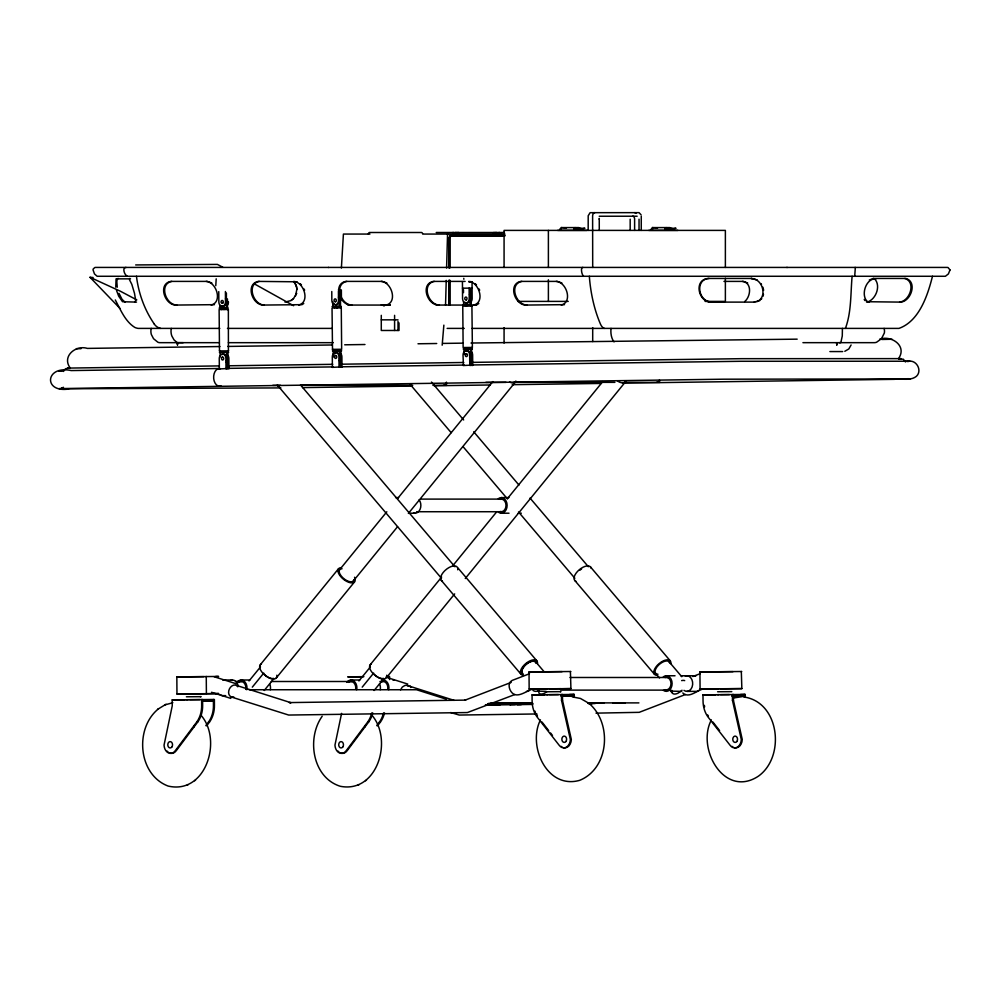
<?xml version="1.0" encoding="UTF-8"?>
<svg xmlns="http://www.w3.org/2000/svg" width="1000" height="1000" viewBox="0 0 1000 1000"><rect width="100%" height="100%" fill="white"/><g stroke="black" fill="none" stroke-linecap="round" stroke-linejoin="round"><path stroke-width="1.5" d="M445.538 305.062L446.238 280.375M446.587 268.025L447.55 234.062M852.113 276.275C850.537 293.475 851.513 312.162 845.4 328.4M446.4 382.125L446.337 385.1L443.888 385.138M341.388 268.025L343.413 234.062L369.938 234.062M442.175 345.2L443.862 325.138M333.288 356.987L333.225 350.85L341.662 350.763L332.425 350.838L333.587 350.85M335.325 304.65A4.438 3.325 -90 0 0 337.038 304.625L337.837 304.175A4.438 3.325 -90 0 0 339.363 301.45L339.4 291.413M465.238 302.387A4.438 3.325 -90 0 0 467.762 302.8L468.562 302.337A4.438 3.325 -90 0 0 470.087 299.625L470.112 288.113L462.488 288.2M220.562 352.425L219.412 352.413L226.863 352.337L226.8 359.637A4.438 3.325 -90 0 1 226.462 360.712M339.363 301.45L339.35 299.15A4.438 3.325 90 0 0 338.475 297.175M470.087 299.625L470.075 297.325A4.438 3.325 -90 0 0 469.738 296.262M932.475 276.275C927.688 295.375 919.25 321.175 898.95 328.4L472.038 328.4M216.2 278.837L215.775 285.688M341.587 713.363L334.963 745.088A8.713 6.525 -90 0 0 339.237 752.85A8.713 6.525 -90 0 0 346.25 750.625L367.663 722.038A23.287 17.438 -90 0 0 371.75 712.938M763.062 296.2L763.475 294.25M538.237 690.212L537.987 691.125L546.2 691.375M671.675 690.212L671.425 691.125L681.625 691.375L681.975 690.212M540.462 719.9C527.375 745.775 546.862 789.712 579.712 780.325C609.25 768.337 612.4 723.062 589.038 703.413L588.075 703.425M711.388 719.9C696.162 748.512 724.325 798.612 758.325 776.225C785.863 756.7 779.562 701.325 743.2 696.888M854.7 276.275L855.325 267.725A3.713 0.737 90 0 0 855 267.425M63.412 371.475L65.462 368.775L68.513 368.088L218.85 365.913M851.1 344.988L848.8 348.975L844.812 351.287M296.75 293.337L293.438 298.65M295.387 296.2L296.962 289M400.562 689.812L402.312 687.075L404.8 685.5A11.375 7.338 -72.4 0 1 407.337 685.5L454.2 700.4M898.625 358.438C907.312 345.887 891.488 335.062 879.725 339.162M656.975 382.15L659.412 382.125L659.438 379.963M322.175 716.287C306.438 738.263 312.362 777.5 340.25 786.275C377.45 793.65 393.3 739.65 371.788 715.1M201.612 699.475L201.663 705.4A23.287 17.438 -90 0 1 196.737 722.038L175.325 750.625A8.713 6.525 -90 0 1 168.312 752.85A8.713 6.525 -90 0 1 164.05 745.088L172.25 705.8L172.2 699.887L214.387 699.475L214.425 705.4A23.287 17.438 -90 0 1 209.5 722.038L206.713 725.763M202.6 699.475L202.638 705.4A23.287 17.438 90 0 1 197.712 722.038L176.312 750.625A8.713 6.525 -90 0 1 169.288 752.85M205.812 725.65L208.525 722.038A23.287 17.438 -90 0 0 213.45 705.4L213.4 699.475M372.738 712.938A23.287 17.438 90 0 1 368.638 722.038L347.225 750.625A8.713 6.525 -90 0 1 340.213 752.85M376.737 725.65L379.438 722.038A23.287 17.438 90 0 0 383.537 712.938M377.625 725.763L380.425 722.038A23.287 17.438 -90 0 0 384.513 712.938M260.275 664.788L338.575 568.663M249.025 680.962L260.475 666.912M339.712 569.612L386.838 511.763M397.638 498.512L492.85 381.6M252.3 687.15L263.75 673.088M264.212 690.487L273.6 678.962M353.387 580.938L397.562 526.7M408.363 513.438L515.363 382.075M276.25 678L354.538 581.888M370.188 664.788L441.625 577.075M358.925 680.962L370.375 666.912M452.562 566L496.737 511.763M507.537 498.512L602.762 381.6M362.2 687.15L373.65 673.088M374.113 690.487L383.5 678.962M465.262 578.525L625.275 382.075M454.663 593.9L386.163 678A10.362 5.062 39.2 0 1 373.837 674.312A10.362 5.062 39.2 0 1 371.312 664.025M744.663 301.6C750.8 296.637 752.312 282.663 742.463 281.4M158.488 708.812C134.412 728.112 137.925 774.638 168.1 786.05C205.775 794.938 222.875 740 200.875 715.1M761 299.4L761.762 298.65M652.537 229.275L651.087 229.137L652.537 228.713M221.1 385.938A8.875 5.875 89.2 0 1 213.688 378.525A8.875 5.875 89.2 0 1 219.438 368.5L71.188 370.562C44.737 364.787 42.925 394.137 70.225 388.75L280.887 387.912M291.825 299.95L293.562 298.65M290.938 300.525L292.438 299.4M546.613 691.975L544.438 693.25A8.125 4.037 -40.3 0 1 539.05 693.25L538.562 691.012M681.312 691.012L677.875 693.25A8.125 4.037 -40.3 0 1 672.487 693.25L671.988 691.012M134.925 302.113L135.7 300.525L134.5 293.337L131.825 284.363L129.05 278.85L116.075 278.85L115.763 287.213M219.938 346.538L87.387 348.4C75.775 344.712 61.6 356.312 70.15 367.925M302.288 304.45L303.762 303.488M477.325 304.45L478.787 303.488M221.875 354.712A4.438 3.325 -90 0 1 224.4 354.225L225.2 354.663A4.438 3.325 -90 0 1 226.775 357.337L226.975 368.85L226 368.85L225.912 358.475A4.438 3.325 -90 0 0 222.562 354.087A4.438 3.325 -90 0 0 219.262 358.575L219.35 368.938L220.325 368.638M332.438 367.362L333.363 367.062M464.3 349.025L463.15 349.012L470.6 348.913L470.737 365.438L469.762 365.438L469.675 355.075A4.438 3.325 -90 0 0 466.325 350.675A4.438 3.325 -90 0 0 463.025 355.163L463.425 365.363M164.975 704.875L172.85 702.725M194.6 780.738L195.538 780.163M187.062 785.312L188.113 784.675M357.975 785.312L359.038 784.675M365.525 780.738L366.463 780.163M157.562 709.375L166.038 704.237M869.275 280.025L873.425 278.45L905.913 278.45C917.525 281.837 911.162 301.125 900.812 302.113L866.338 301.712M465.637 351.3L466.438 350.85A4.438 3.325 -90 0 1 470.538 353.925L470.662 355.075A4.438 3.325 -90 0 1 470.238 357.287M756.825 301.712C767.9 297.312 762.738 278.7 751.5 278.5M759.9 300.525L754.137 302.113M61.35 388.288L63.487 387.388L61.25 388.325M898.875 359.237L903.3 359.175L905.4 361.887M291.062 300.525L284.988 302.113M76.413 348.638L80.988 348.7M529.5 673.737L512.15 680.425C507.925 682.337 508.675 688.25 510.95 691.438C516.775 700.175 527.15 689.825 534.138 688.7M511.225 682.375L464.787 700.263L465.65 700.113L289.325 702.588L290.975 702.725L235.912 685.225A11.375 7.338 -72.4 0 0 233.375 685.225C228.787 686.688 226.412 694.513 231.275 696.988L288.675 715.05L467.413 712.55L514.837 694.538M692.812 676.525L700.037 673.737M685.362 694.55L639.2 712.337L596 713.138M704.688 688.7C697.775 689.25 689.375 699.15 682.775 692.975M574.925 229.838L584.938 228.263L578.288 228.713L574.925 227.587M578.65 229.838L582.013 228.713L578.65 227.587L561.025 227.587L566.438 228.15M666.012 229.838L676.038 228.263L669.388 228.713L666.012 227.587M669.737 229.838L673.112 228.713L669.737 227.587L652.125 227.587L657.537 228.15M561.15 229.475L559.987 228.85L561.15 228.512M579.362 228.512L580.525 228.85L579.562 229.537M670.462 228.512L671.65 228.988L670.462 229.475M867.15 302.113C875.875 299.65 881.263 285.725 874.613 278.85L873.062 278.45M226.975 368.55L219.35 368.938M340.012 366.962L332.388 367.362L332.312 356.987A4.438 3.325 -90 0 1 335.6 352.512A4.438 3.325 -90 0 1 338.95 356.9L339.038 367.262L340.012 367.262L339.875 350.75M470.737 365.138L463.113 365.538M214.45 304.662L175.738 305.062C164.5 304.875 157.7 283.938 170.75 281.4L207.2 281.4L211.825 282.987M301.962 304.662L263.263 305.062C252.013 304.875 245.225 283.938 258.263 281.4L297.062 281.8M387.325 305.062L389.487 304.662M474.837 305.062L477 304.662M564.513 304.662L525.812 305.062C514.575 304.875 507.775 283.938 520.812 281.4L557.263 281.4L561.888 282.987M899.6 302.113C909.95 301.125 916.413 281.863 904.788 278.45M211.188 305.062C222.812 302.125 216.562 282.125 206.2 281.4M298.712 305.062C310.325 302.125 304.088 282.125 293.712 281.4M386.225 305.062C397.85 302.125 391.6 282.125 381.238 281.4M473.75 305.062C484.7 302.35 479.637 284.975 471.1 281.8M561.263 305.062C572.888 302.125 566.638 282.125 556.263 281.4M171.75 281.4C158.7 283.962 165.575 304.9 176.838 305.062M259.262 281.4C246.213 283.962 253.088 304.9 264.35 305.062M346.775 281.4C333.738 283.962 340.613 304.9 351.875 305.062M434.3 281.4C421.25 283.962 428.125 304.9 439.387 305.062M521.812 281.4C508.762 283.962 515.638 304.9 526.9 305.062M233.812 696.988L231.275 696.988M733.662 697.975L741.938 696.663M709.062 278.45C695.462 279.1 697.725 299.425 709.3 301.712M907.7 361.55C916.012 358.787 922.775 370.412 916.388 376.337C910.188 381.238 901.5 378.275 894.25 379.338L622.913 383.125M560.25 688.75L560.962 688.713L549.45 688.775M731.8 691.65L717.6 691.762M186.375 693.875L201.088 693.75L200.338 693.787M186.4 696.787L201.112 696.663L200.362 696.7M186.425 699.75L188.238 699.688M451.438 236.213L451.225 236.238A2.212 1.475 -90 0 0 449.963 238.15L449.95 267.887M892.062 339.25L881.737 339.475M59.062 388.6L723.65 379.2L910.113 378.938L907.812 378.65M332.5 349.363L332.038 308.012L334.65 307.962M341.05 307.95L336.95 307.938M332.413 349.363L341.65 349.275L341.275 307.938M466.512 306.125L462.762 306.188L463.137 347.537L472.375 347.45L471.912 306.1M472.375 347.45L471.613 347.475M185.487 693.988L176.962 693.988L176.838 676.888L218.612 676.45L215.65 676.488M570.413 671.513L570.925 688.6L560.725 688.775M176.962 693.988L218.738 693.55L200.987 693.8M741.325 671.513L741.85 688.6L720.375 688.775M228.075 308.062L219.062 308.113L220.212 308.113M219.488 350.938L219.125 309.587L221.675 309.55M228.412 350.875L228.363 309.525L227.55 309.55M219.4 350.925L228.637 350.875M899.175 358.713L901.087 358.625L741.7 358.675L473.1 362.362M560.275 691.663L560.988 691.637L546.675 691.762M470.487 304.675C475.788 304.525 458.05 304.7 464.862 304.725M470.6 348.913L472.388 348.938L463.913 348.988L463.988 353.638M905.275 361.388L909.987 361.238L740.85 361.287L470.5 364.988M135.675 264.938L217.413 264.413L222.838 267.262M226.863 352.337L228.65 352.35L220.175 352.388L220.238 356.987M340.112 350.8L340.913 350.788L341.012 367.262L341.987 367.262L341.9 356.9A4.438 3.325 -90 0 0 340.213 353.075M548.013 688.787L546.65 688.85M718.938 688.787L717.575 688.85M548.062 694.663L546.7 694.725M718.988 694.663L717.613 694.725M335.538 306.512L340.525 306.438L340.375 289.938L341.362 289.938L341.413 297.337M463.575 301.675L463.612 304.725L471.238 304.613L471.1 288.113L472.075 288.113M488.088 703.763L490.075 703.725L488.6 703.7M531.862 703.037L529.875 703.088L532.513 703.1M532.688 703.575L521.85 703.625L531.912 703.438M227.738 346.438L332.225 344.975M344.7 344.8L364.975 344.513M418 343.775L436.712 343.512M442.95 343.425L463.225 343.137M471.025 343.025L797.175 339.162M228.212 365.788L332.725 364.325M342.075 364.2L463.75 362.488M227.237 368.387L333.275 366.9M339.513 366.812L464.263 365.075M302.538 387.6L412.4 386.075M434.237 385.763L490.375 384.975M512.2 384.675L601.087 383.438M545.938 688.975L529.15 689.038L529.025 671.938L570.8 671.5M203.812 676.663L176.838 676.888M562.062 671.65L529.025 671.938M363.875 676.637L347.75 676.888L362.9 676.825M716.85 688.975L700.075 689.038L699.938 671.938L741.712 671.5M732.987 671.65L699.938 671.938M529.15 689.038L570.925 688.6M700.075 689.038L741.85 688.6M561.487 694.45L561.538 700.362L570.35 739.412A8.713 6.525 -90 0 1 566.2 747.288A8.713 6.525 -90 0 1 559.163 745.263L537.3 717.275A23.287 17.438 90 0 1 532.112 700.775L532.075 694.862L574.263 694.45L574.275 697.4M569.612 694.513L574.263 694.45M202.575 701.062L213.412 700.913L202.613 700.913M560.9 696.05L573.288 695.875L573.275 694.45M732.412 694.45L732.463 700.362L741.275 739.412A8.713 6.525 -90 0 1 737.125 747.288A8.713 6.525 -90 0 1 730.075 745.263L708.225 717.275A23.287 17.438 90 0 1 703.037 700.775L702.987 694.862L745.175 694.45L745.2 697.4M740.537 694.513L745.175 694.45M731.825 696.05L744.212 695.875L744.2 694.45M496.875 704.912L510.913 704.712M517.163 704.625L532.762 704.412M588.95 703.625L595.188 703.538M536.938 713.962L459.225 715.05L450.7 712.525M219.838 305.038L219.862 308.113L227.5 308.038L227.438 298.925M334.6 307.962L337 307.938M549.5 694.638L558.462 694.575M189.688 699.675L199.913 699.613M720.425 694.638L729.388 694.575M491.863 703.425L495.125 703.363L491.087 703.35L497.312 703.175L493.288 703.175M488.875 703.6L492.15 703.538L488.113 703.538M485.863 704.85L495.688 704.8L490.138 704.8M589.087 703.4L603.962 703L592.15 703.088L596.175 703.1M466.463 306.125L470.9 306.087M839.125 342.675L840.387 342.663A7.125 1.412 90 0 0 840.913 342.25L842.275 335.988L842.425 328.4M491.625 703.025L500.175 703L491.763 703.175M531.75 703.188L527.013 703.263L532.612 703.35M221.625 309.55L224.025 309.525M531.1 703.363L524.825 703.45L528.862 703.462M505.288 703.725L499.025 703.812L503.05 703.812M506.637 703.625L512.9 703.538L508.875 703.538M594.837 703.263L601.1 703.175L597.075 703.175M495.188 704.438L488.925 704.525L492.95 704.538M496.3 704.35L505.788 704.087L500.238 704.087M517.062 704.35L526.538 704.087L514.738 704.175L520.275 704.175M508.1 703.462L504.075 703.45L518.075 703.175L512.525 703.175M509.613 703.45L501.087 703.625L510.838 703.725L502.188 703.9M510.337 703.363L511.85 703.35M501.475 703.988L493.975 704.175L507.738 703.9L503.713 703.9M525.325 703.812L519.888 703.812L531.587 703.725L526.05 703.725M499.513 704.175L490.763 704.35L500.737 704.438L491.863 704.625M522.95 703.9L528.5 703.9L516.688 703.988L523.325 704.262L519.3 704.262M592.65 703.45L588.575 703.462M491.138 704.712L485.7 704.725L497.4 704.625L493.375 704.625M515.225 704.525L509.688 704.525L521.5 704.438L511.625 704.362L518.763 704.175M489.425 704.887L485.35 704.912M223.975 309.525L228.363 309.525M491 703.1L492.388 703.1M529.637 703.538L532.188 703.525M599.212 216.238L637.15 216.225M436.225 232.5L504.412 232.5M504.95 234.062L422.688 234.062A1.85 1.388 -90 0 0 421.512 232.5L369.45 232.5A1.7 1.275 -90 0 0 368.4 234.062M505.138 235.475L450 235.475A2.963 1.963 -90 0 0 449.55 235.7M504.675 236.213L450.125 236.238A2.212 1.475 -90 0 0 449.425 236.675M751.775 278.45L708.388 278.45C692.925 279.438 698.45 303.525 712.15 302.113M465.125 281.4L433.3 281.4C420.262 283.938 427.05 304.875 438.288 305.062M723.975 281.4L743.462 281.4L747.7 282.987M469.087 282.188L472.038 282.188L472.163 298.475A4.438 3.325 -90 0 1 470.525 302.337M338.413 289.938L339.387 289.938M517.825 301.4L568.25 301.4M705.088 301.4L725.375 301.4L725.375 278.25M136.512 302.113L122.525 301.712L118.7 296.2L116.45 290.275M711.425 302.113L754.862 302.113M381.287 304.85L390.15 304.85M463.612 304.725L464.6 304.725M347.925 305.062L390.262 305.062M436.3 305.062L465.1 305.062M469.787 305.062L476.45 305.062M333.875 306.55L332.075 306.537L333.237 306.55M219.862 308.113L220.85 308.113M381.287 319.837L398.013 319.837M219.788 328.4L138.125 328.4A14.238 13.825 -90 0 1 134.812 327.413C125.113 321.413 120.525 309.587 115.3 299.95M227.438 328.4L331.912 328.4M447.125 328.4L464.25 328.4M219.025 342.675L160.2 342.663A5.875 5.713 -90 0 1 157.875 342.238L153.525 338.688L151.363 334.525A11.375 11.05 -90 0 1 151.225 328.4M228.388 342.675L333.237 342.675M802.925 342.663L873.938 342.663A7.075 7.05 -90 0 0 876.575 342.25L881.5 338.688L884.338 333.013A10.312 10.275 -90 0 0 884.1 328.4M463.95 349.025L464.938 349.025M829.887 351.562L842.688 351.562M485.85 382.35L506.062 382.35M513.837 382.35L614.9 382.35M624.225 382.35L659.987 382.35M272.775 385.337L280.55 385.337M300.763 385.337L412.7 385.337M432.912 385.337L446.9 385.337M395.6 497.6L398.575 497.6M501.213 497.6L508.9 497.6M421.138 499.1L501.225 499.1M416.613 511.725L501.325 511.725M409.125 513.212L415.087 513.212M501.337 513.212L509.025 513.212M518.25 513.212L521.325 513.212M666.2 675.763L675.025 675.763M680.913 675.763L696.012 675.763A7.8 5.85 -90 0 0 694.5 676.05M386.438 676.45L389.525 676.45L389.55 679.562M570.025 677.487L668.288 677.487M232.463 680.013L222.838 680.013A7.8 5.85 -90 0 1 224.35 680.25M241.05 680.013L249.875 680.013M350.962 680.013L359.775 680.013M235.575 681.5L241.788 681.5M271.288 681.5L352.013 681.5M379.95 681.5L383.05 681.5M249.088 689.737L416.538 689.737L446.3 699.2M560.763 690.113L666.825 690.113M686.912 691.375L696.137 691.375A7.8 5.85 -90 0 0 699.05 690.288M532.075 694.862L544.837 694.862M702.987 694.862L715.763 694.862M225.7 695.625L222.95 695.625A7.8 5.85 -90 0 1 220.025 694.613M562.487 695.875L573.288 695.875M733.4 695.875L744.212 695.875M172.2 699.887L184.963 699.887M561.538 700.362L562.513 700.362L571.325 739.412A8.713 6.525 -90 0 1 563.438 747.688M732.463 700.362L733.438 700.362L742.25 739.412A8.713 6.525 -90 0 1 734.35 747.688M491.613 702.887L531.925 702.887M587.737 702.887L638.9 702.887M196.737 722.038L197.712 722.038M208.525 722.038L209.5 722.038M367.663 722.038L368.638 722.038M379.438 722.038L380.425 722.038M470.85 306.087L471.975 306.1M183.15 342.675L178.612 342.663A5.112 4.363 90 0 1 176.713 342.238L174.037 339.888L171.838 335.988A12.263 10.475 90 0 1 171.287 328.4M63.338 370.988L58.812 370.9L61.112 371.175M341.325 306.462L332.837 306.512L332.837 301.975M69.463 368.212L67.675 368.162L68.825 368.3M120.013 308.45L90.025 277.3L93.1 277.525M751.1 278.45L757.237 280.025M350.775 305.062C339.538 304.875 332.738 283.938 345.788 281.4L382.225 281.4L386.863 282.987M468.75 281.4L472.088 281.8M572.288 696.888L580.487 698.475L588.1 702.837M471.725 365L472.713 365.188M341 366.825L341.987 367.013M869.438 302.113L867.537 301.712C860.275 295.462 865.975 277.975 875.9 278.85M386.15 677.212L407.8 684.087M214.15 676.75L236.388 683.812M211.537 692.275L230.812 698.4M125.025 302.113L122.088 299.4L118.987 293.337M90.025 277.3L120.325 291.2L136.812 299.887M129.713 278.45L130.538 278.85M253.988 283.675L293.625 305.725M221.513 305.8L222.325 306.225A4.438 3.325 -90 0 0 226.363 303.038L226.4 293M407.337 685.5L408.413 686.112M475.125 283.663L476.488 284.862M300.087 283.663L301.45 284.862M236.988 685.837L237.825 686.8M590.487 566.938L670.263 660.85M431.475 382.062L463.65 419.95M473.713 431.788L518.962 485.05M530.025 498.075L588.35 566.725M669.137 661.825L681.775 676.7M409.938 384.125L451.163 432.663M463.225 446.863L507.475 498.95M518.538 511.975L574.85 578.263M655.638 673.35L659.525 677.925M670.225 690.525L672.163 692.812M574.725 580.413L654.5 674.325M536.838 660.85L457.062 566.938A10.362 5.15 -40.3 0 0 444.8 570.7A10.362 5.15 -40.3 0 0 442.438 581.188M300.525 384.975L454.95 566.763M535.7 661.825L544.45 672.125M277.938 385.812L441.463 578.3M441.3 580.413L521.075 674.325M760.975 283.663L761.525 284.363M712.887 722L719.587 730.562M541.975 722L548.663 730.562M550.575 733.012L552.487 735.462M293.8 281.913L295.462 283.975M295.125 283.663L296.875 287.213M864.225 299.4L864.825 300.525M479.087 289L479.688 290.175M304.05 289L304.65 290.175M410.087 685.975L410.763 687.525M295.637 284.363L297.125 289.387M364.712 725.938L365.025 726.862M193.787 725.938L194.1 726.862M379.575 683.838L380.175 685.713A7.8 5.85 -90 0 1 380.213 689.75M269.675 683.838L270.275 685.713A7.8 5.85 -90 0 1 270.3 689.75M641.1 214.85L639.038 212.65L590.112 212.675L588.2 215.763L588.175 230.4M763.637 290.275L762.913 287.213M664.875 229.137L664.85 228.45L664.963 229.137M117.263 287.213L116.838 281.913A11.65 2.775 79.1 0 1 118.225 278.438M136.488 276.275L136.75 278.5A98.2 83.95 90 0 0 154.312 324.062M226.775 357.337L226.9 358.475M463.762 278.35L463.85 279.275M589.35 276.275L589.513 278.5A99.9 55.175 90 0 0 600.45 324.075A11.675 6.45 90 0 0 604.388 328.4M599.263 219.188L599.263 218.4L599.275 230.4M471.587 348.913L471.725 365.438L472.713 365.438L472.625 355.075A4.438 3.325 -90 0 0 471.625 351.95M470.2 298.463L470.25 304.613M339.475 300.3L339.525 306.438M733.388 694.45L733.438 700.362M562.475 694.45L562.513 700.362M469.125 288.113L469.212 298.475A4.438 3.325 -90 0 1 465.925 302.962A4.438 3.325 -90 0 1 462.562 298.562L462.438 282.288M463.475 289.688L463.5 292.65M338.425 291.413L338.488 300.3A4.438 3.325 -90 0 1 335.2 304.788A4.438 3.325 -90 0 1 331.838 300.4L331.775 291.512M228.95 368.85L228.863 358.475A4.438 3.325 -90 0 0 227.175 354.663M227.963 368.85L227.85 352.337M225.413 291.512L225.487 301.887A4.438 3.325 -90 0 1 222.2 306.363A4.438 3.325 -90 0 1 218.85 301.975L218.762 291.613M206.262 676.45L206.4 693.55M226.513 308.038L226.462 301.887A4.438 3.325 -90 0 0 225.475 298.762M725.375 267.438L725.375 230.4L504.075 230.4L504.075 267.438M677.925 230.4L648.775 230.4M641.263 216.225L641.263 230.4M639.038 219.2L639.038 230.4M634.612 230.4L634.612 219.2A3.038 2.013 -90 0 0 633.862 216.812A2.712 1.8 -90 0 0 632.712 216.213M630.175 219.2L630.175 230.4M592.7 267.438L592.612 216.225A3.725 2.462 -90 0 1 593.075 214.05L593.488 213.388A3.237 2.15 -90 0 1 594.837 212.65M592.7 327.638L592.7 341.538M586.825 230.4L557.675 230.4M548.387 230.4L548.387 267.438M548.387 279.788L548.387 301.4M504.075 327.638L504.075 343.075M449.95 280.287L449.95 305.062M449.462 267.875L449.462 238.438A2.963 1.963 -90 0 1 451.413 235.475M449.462 280.275L449.462 305.062M448.85 267.863L448.862 238.15A2.212 1.475 -90 0 1 448.963 237.587M448.85 280.238L448.85 305M399.012 322.875L399.012 330.475L381.287 330.475L381.287 315.338M398.013 321.35L398.013 330.475M394.588 315.338L394.588 330.475M384.487 304.85L384.487 305.837M383.475 304.85L383.475 305.837M733.138 747.175A8.713 6.525 -90 0 1 732.025 746.35M708.413 716.162A23.287 17.438 -90 0 1 707.688 714.987M704.638 706.825A23.287 17.438 -90 0 1 704.362 705.337M562.225 747.175A8.713 6.525 -90 0 1 561.112 746.35M537.5 716.162A23.287 17.438 90 0 1 536.087 713.75M535.475 712.45A23.287 17.438 90 0 1 534.938 711.112M339.075 752.113A8.713 6.525 -90 0 1 338.05 751.1M625.775 381.037A8.875 4.325 39.2 0 1 617.45 381.037M346.838 682.35A7.8 5.85 -90 0 1 356.05 683.838L356.65 685.713A7.8 5.85 -90 0 1 356.688 689.75M348.612 682.375A6.312 4.725 -90 0 1 355.087 684.6L355.575 686.112A6.312 4.725 -90 0 1 355.6 689.388M383.562 678.4A8.125 3.962 39.2 0 1 374.05 674.175M386.75 675.212A10.362 5.062 39.2 0 1 386.75 676.787M227 299.675A4.438 3.325 -90 0 1 226.513 305.038M228.438 301.887A4.438 3.325 -90 0 1 226.812 305.75M227.425 356.262A4.438 3.325 -90 0 1 226.25 362.35M471.188 352.863A4.438 3.325 -90 0 1 470.7 358.212M464.113 354.012A4.438 3.325 -90 0 1 464.438 352.938M469.487 294.65A4.438 3.325 -90 0 1 470.763 300.7M340 298.087A4.438 3.325 -90 0 1 339.513 303.45M334.513 304.212A4.438 3.325 -90 0 1 333.825 303.525M340.462 354.688A4.438 3.325 -90 0 1 339.3 360.763M339.513 359.113A4.438 3.325 -90 0 0 339.938 356.887L339.812 355.75A4.438 3.325 -90 0 0 335.725 352.675L334.925 353.125A4.438 3.325 -90 0 0 333.713 354.762M657.987 674.25A8.875 4.412 -40.3 0 1 658.637 665.037A8.875 4.412 -40.3 0 1 669.65 662.875M579.712 570.35A8.875 4.412 -40.3 0 1 581.55 568.975M663.288 676.85A7.8 5.85 -90 0 1 672.113 683.487A7.8 5.85 -90 0 1 663.4 690.375M685.275 676.05A7.8 5.85 -90 0 1 692.65 684.513A7.8 5.85 -90 0 1 683.975 690.375M665 677.487A6.312 4.725 -90 0 1 671 683.5A6.312 4.725 -90 0 1 665.088 689.688M681.637 680.612A8.875 4.412 -40.3 0 1 684.688 680.612M657.25 675.362A10.362 5.15 -40.3 0 1 659 663.7A10.362 5.15 -40.3 0 1 670.9 663.7M575.862 581.188A10.362 5.15 -40.3 0 1 579.225 569.788A10.362 5.15 -40.3 0 1 591.1 568.175M401.45 385.938A8.875 5.875 89.2 0 1 396.975 385.05M500.012 499.325A6.312 4.725 -90 0 1 506.012 505.337A6.312 4.725 -90 0 1 500.1 511.525M498.3 498.688A7.8 5.85 -90 0 1 507.125 505.325A7.8 5.85 -90 0 1 498.413 512.212M419.113 499.837A7.8 5.85 -90 0 1 420.112 509.237A7.8 5.85 -90 0 1 413.575 512.975M168.15 752.113A8.713 6.525 -90 0 1 167.138 751.1M380.7 682.375A6.312 4.725 -90 0 1 385.938 682.763A6.312 4.725 -90 0 1 387.688 689.388M392.85 680.013A7.8 5.85 -90 0 1 394.363 680.25M381.538 680.3A7.8 5.85 -90 0 1 388.762 689.75M230.95 680.3A7.8 5.85 -90 0 1 238.15 685.713M515.862 381.037A8.875 4.325 39.2 0 1 509.487 382.075M236.938 682.35A7.8 5.85 -90 0 1 246.15 683.838L246.75 685.713A7.8 5.85 -90 0 1 246.775 689.75M238.713 682.375A6.312 4.725 -90 0 1 245.188 684.6L245.675 686.112A6.312 4.725 -90 0 1 245.7 689.388M273.65 678.4A8.125 3.962 39.2 0 1 264.137 674.175M353.9 579.9A8.875 4.325 39.2 0 1 342.85 577.775A8.875 4.325 39.2 0 1 342.062 568.737M276.85 675.212A10.362 5.062 39.2 0 1 266.012 676.038A10.362 5.062 39.2 0 1 261.413 664.025M354.55 577.25A10.362 5.062 39.2 0 1 350.538 582.788A10.362 5.062 39.2 0 1 339.25 574.612A10.362 5.062 39.2 0 1 341.3 567.65M278.925 386.488A8.875 4.412 -40.3 0 1 277.425 384.762M523.188 674.013A8.875 4.412 -40.3 0 1 526.062 664.262A8.875 4.412 -40.3 0 1 536.225 662.875M539.95 689.038A7.8 5.85 -90 0 1 532.913 690.375M529.412 690.288A7.8 5.85 -90 0 1 526.487 691.375M522.5 673.112A8.5 4.225 -40.3 0 1 527.05 663.7A8.5 4.225 -40.3 0 1 535.913 663.075M523.825 675.362A10.362 5.15 -40.3 0 1 525.575 663.7A10.362 5.15 -40.3 0 1 537.475 663.7M457.663 568.175A10.362 5.15 -40.3 0 1 457.7 569.788M328.363 267.475A2.487 0.963 90 0 1 328.625 267.512M786.762 267.438A2.425 1.85 90 0 1 787.275 267.488M614.062 341.875A12.737 7.037 90 0 1 611.038 328.4M583.562 276.275A7.862 4.338 90 0 1 581.487 269.938A2.425 1.338 90 0 1 582.888 267.438M160.613 328.387A12.188 10.412 90 0 1 154.275 324.1M127.212 276.25A7.825 6.688 90 0 1 123.85 269.938A2.475 2.112 90 0 1 126.112 267.462M458.15 232.5A1.475 1.113 -90 0 1 459.175 233.412M454.888 233.412A1.475 1.113 -90 0 1 455.913 232.5M496.375 232.5A1.475 1.113 -90 0 1 497.4 233.412M493.113 233.412A1.475 1.113 -90 0 1 494.137 232.5M456.75 232.5A3.375 2.525 -90 0 1 458.525 233.5M452.825 232.5A3.375 2.525 -90 0 1 454.613 233.5M494.975 232.5A3.375 2.525 -90 0 1 496.763 233.487M498.9 232.5A3.375 2.525 -90 0 1 500.675 233.487M634.612 212.65A3.237 2.15 -90 0 1 635.962 213.388M573.725 228.45L573.862 229.537L573.763 228.512M574.513 228.512L575.237 229.137L574.513 228.512M665.6 228.512L666.338 229.137L665.6 228.512M950 269.938L948.388 273.925L945.387 276.275L97.137 276.275L94.488 273.925L93.062 269.938A2.163 2.1 -90 0 1 93.25 268.962L94.75 267.587A3.05 2.963 -90 0 1 95.812 267.425L946.888 267.425A3.688 3.675 -90 0 1 948.1 267.587L950 269.938M222.65 303.263L221.812 303.325A1.475 1.113 -90 0 1 221.962 300.475L222.25 300.45A1.475 1.113 -90 0 1 222.65 303.263M222.375 357.075L222.1 357.2A1.475 1.113 -90 0 0 222.512 360L222.8 359.975A1.475 1.113 -90 0 0 222.95 357.125L222.375 357.075M335.55 301.737L334.7 301.688A1.475 1.113 -90 0 1 335.062 298.875L335.35 298.888A1.475 1.113 -90 0 1 335.55 301.737M466.275 299.913L465.425 299.862A1.475 1.113 -90 0 1 465.788 297.05L466.075 297.062A1.475 1.113 -90 0 1 466.275 299.913M335.538 355.475L335.25 355.562A1.475 1.113 -90 0 0 335.438 358.4L335.737 358.425A1.475 1.113 -90 0 0 336.1 355.6L335.538 355.475M466.25 353.65L465.975 353.725A1.475 1.113 -90 0 0 466.163 356.575L466.45 356.587A1.475 1.113 -90 0 0 466.825 353.775L466.25 353.65M509.412 703.075L520.925 703L509.412 703.075M613.2 703.075L624.725 703L613.2 703.075M177.525 344.988L177.3 342.675L177.5 344.988M836.812 344.988L836.612 342.675L836.812 344.988M736.85 741.475A3.162 2.375 -90 0 0 735.725 736.2A3.162 2.375 -90 0 0 732.862 740.125A3.162 2.375 -90 0 0 736.85 741.475M565.925 741.475A3.162 2.375 -90 0 0 564.812 736.2A3.162 2.375 -90 0 0 561.95 740.125A3.162 2.375 -90 0 0 565.925 741.475M342.775 747A3.162 2.375 -90 0 0 341.688 741.712A3.162 2.375 -90 0 0 338.8 745.612A3.162 2.375 -90 0 0 342.775 747M171.85 747A3.162 2.375 -90 0 0 170.763 741.712A3.162 2.375 -90 0 0 167.875 745.612A3.162 2.375 -90 0 0 171.85 747"/></g></svg>
